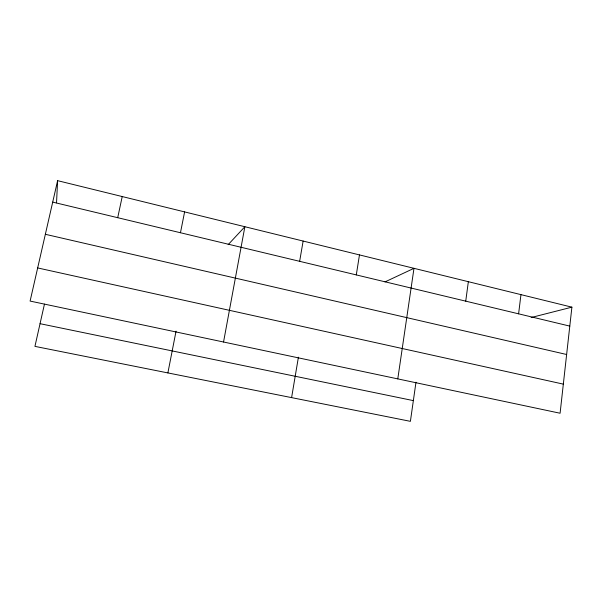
<?xml version="1.0" encoding="UTF-8"?>
<svg xmlns="http://www.w3.org/2000/svg" width="602" height="602" viewBox="0 0 602 602"><rect width="100%" height="100%" fill="white"/><g stroke="black" fill="none" stroke-linecap="round" stroke-linejoin="round"><path stroke-width="0.9" d="M56.535 202.829L57.604 180.66L571.9 307.163L560.093 413.235L30.1 301.075L57.604 180.66M518.608 313.83L520.956 294.634M465.737 301.158L468.348 281.691M415.982 382.217L410.398 421.34L34.939 346.376L44.458 304.1M397.787 378.884L413.988 268.319L385.002 281.902M356.294 274.911L359.469 254.909M291.601 397.621L298.411 357.189M299.645 261.321L303.13 241.056M223.545 342.011L244.871 226.728L228.173 244.645M167.883 372.916L176.055 331.16M180.465 232.741L184.603 211.904M117.714 217.691L122.221 196.561M531.122 317.532L571.9 307.163M40.048 323.688L413.356 400.616M37.67 267.935L563.337 384.129M45.353 234.291L566.632 354.503M52.705 202.106L569.793 326.111"/></g></svg>
